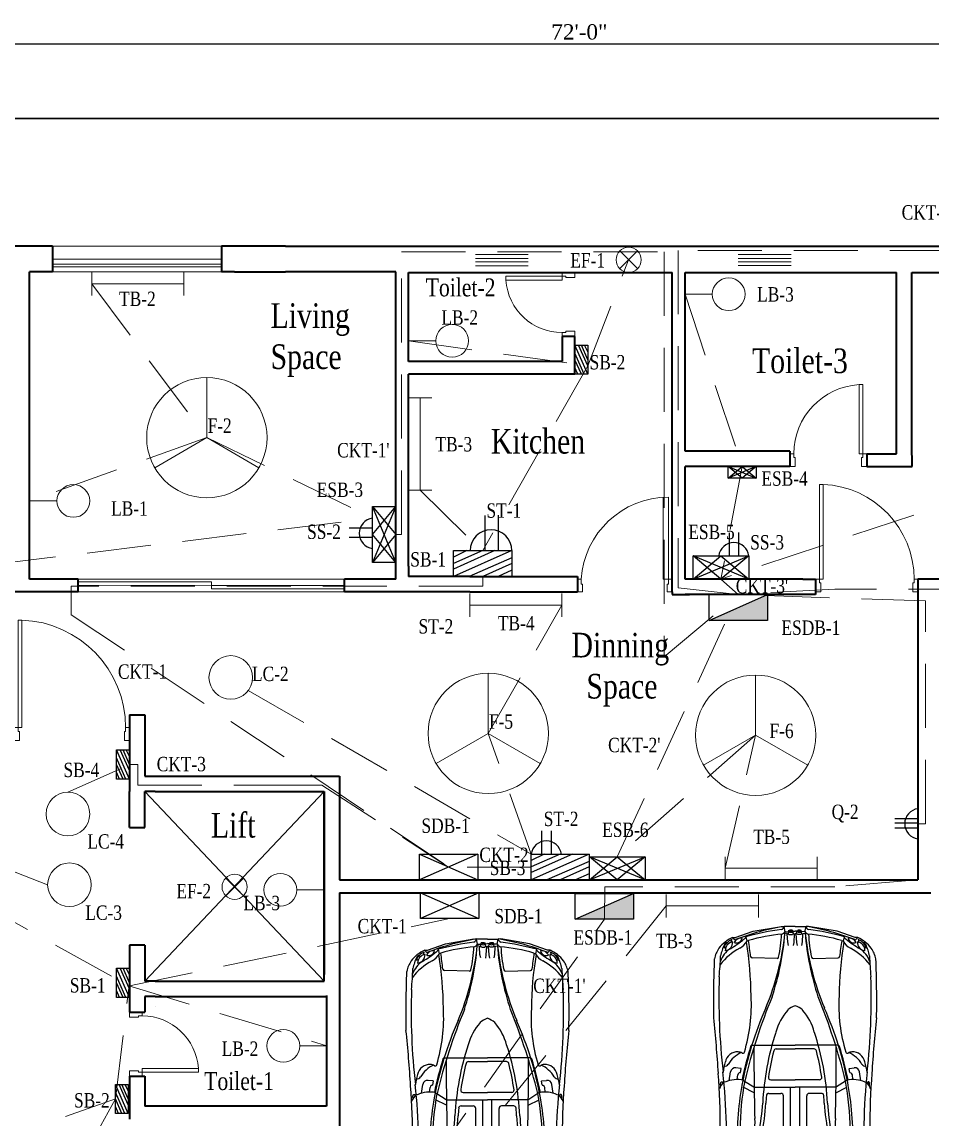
# Model space of a CAD drawing. Header units: inches. Extents: x -13742749 to 88736, y -40897 to 32194776.
# Drawn here: x 91.5 to 447, y -28278.1 to -27849.6 of the extents above; entities that cross this region are included whole.
import ezdxf

# ---------------------------------------------------------------- set-up
doc = ezdxf.new("R2010")
doc.units = ezdxf.units.IN
doc.header["$LTSCALE"] = 10
doc.header["$MEASUREMENT"] = 0
doc.linetypes.add('ACAD_ISO04W100', pattern=[30, 24, -3, 0, -3])
doc.linetypes.add('HIDDEN', pattern=[0.375, 0.25, -0.125])
doc.layers.get('0').update_dxf_attribs({"color": 123})
for name, color, linetype, lineweight in [('Column', 7, 'Continuous', 35), ('Conduit (Mine)', 230, 'HIDDEN', 13), ('Conduit Generator (mine)', 134, 'HIDDEN', 13), ('DIM', 4, 'Continuous', 0), ('DOOR', 41, 'Continuous', 9), ('Fan (mine)', 210, 'Continuous', 13), ('Light (mine)', 80, 'Continuous', 13), ('Text_My', 7, 'Continuous', 13), ('Text_SUBD', 7, 'Continuous', 13), ('VOID', 8, 'Continuous', 9), ('Wall', 7, 'Continuous', 35), ('WIN', 4, 'Continuous', 13), ('WIN-1', 8, 'Continuous', 13), ('WIN1', 8, 'Continuous', 9)]:
    doc.layers.add(name, color=color, linetype=linetype, lineweight=lineweight)
for name, color, linetype in [('line grapich', 10, 'Continuous'), ('Switchboard & Socket (Mine)', 4, 'Continuous'), ('Switchboard and Socket (mine)', 41, 'Continuous')]:
    doc.layers.add(name, color=color, linetype=linetype)
doc.layers.add('Site', color=7, linetype='ACAD_ISO04W100', lineweight=30, true_color=0x004961)
doc.layers.get('0').off()
doc.styles.get("Standard").update_dxf_attribs({"font": 'times.ttf', "width": 0.8})
doc.styles.add('STYLE3', font='times.ttf')
doc.dimstyles.new('1_8', dxfattribs={"dimtxt": 6, "dimasz": 4, "dimexe": 0.18, "dimexo": 0.0625, "dimgap": 0.125, "dimtad": 0, "dimdec": 4, "dimrnd": 0.125, "dimzin": 3, "dimdsep": 46, "dimlunit": 4, "dimtxsty": 'STYLE3', "dimblk": 'D', "dimcen": 4, "dimse1": 1, "dimse2": 1, "dimclrt": 7, "dimadec": 0, "dimazin": 0, "dimtfac": 1, "dimtdec": 4, "dimtix": 1, "dimtmove": 0, "dimatfit": 3, "dimldrblk": 'OPEN90', "dimfxl": 1, "dimtvp": 0.75, "dimtolj": 1, "dimtzin": 0, "dimarcsym": 0})

# ---------------------------------------------------------------- blocks, each defined once
blk = doc.blocks.new('D')
at = {"layer": 'DIM'}
for q in [(0, 1.125), (-1.125, 0), (1.125, 0), (0, -1.125)]:
    blk.add_line((0, 0), q, dxfattribs=at)
at = {"layer": 'DIM', "color": 6, "const_width": 0.375}
blk.add_lwpolyline([(-0.1875, 0, 1), (0.1875, 0, 1)], format="xyb", close=True, dxfattribs=at)
blk = doc.blocks.new('*D276')
at = {"layer": 'DIM', "color": 0, "linetype": 'ByBlock', "lineweight": -2}
blk.add_line((-118.79, -27858.1), (737.21, -27858.1), dxfattribs=at)
at = {"layer": 'DIM', "color": 0, "linetype": 'ByBlock', "lineweight": -2, "xscale": 4, "yscale": 4, "zscale": 4, "rotation": 180}
blk.add_blockref('D', (-122.79, -27858.1), dxfattribs=at)
at = {"layer": 'DIM', "color": 0, "linetype": 'ByBlock', "lineweight": -2, "xscale": 4, "yscale": 4, "zscale": 4}
blk.add_blockref('D', (741.21, -27858.1), dxfattribs=at)
at = {"layer": 'DIM', "color": 7, "linetype": 'ByBlock', "insert": (309.21, -27853.5), "char_height": 6, "attachment_point": 5, "style": 'STYLE3'}
blk.add_mtext('\\A1;72\'-0"', dxfattribs=at)
blk = doc.blocks.new('_Open90')
at = {"layer": 'DIM', "color": 0, "lineweight": -2}
for p, q in [((0, 0), (-1, 0)), ((-0.5, 0.5), (0, 0)), ((0, 0), (-0.5, -0.5))]:
    blk.add_line(p, q, dxfattribs=at)
blk = doc.blocks.new('D-30')
for points in [[(5, 30), (0, 30), (0, 28), (3.5, 28), (3.5, 28.5), (5, 28.5)], [(5, 0), (0, 0), (0, 2), (3.5, 2), (3.5, 1.5), (5, 1.5)], [(31.97, 1.5), (31.97, 3), (5, 3), (5, 1.5)]]:
    blk.add_lwpolyline(points, close=True)
blk.add_arc((4.99, 1.48), 27.02, 3.2261, 89.9826)
blk = doc.blocks.new('D-40')
for points in [[(-5, 0), (0, 0), (0, -2), (-3.5, -2), (-3.5, -1.5), (-5, -1.5)], [(-41.97, -1.5), (-41.97, -3), (-5, -3), (-5, -1.5)], [(-5, -40), (0, -40), (0, -38), (-3.5, -38), (-3.5, -38.5), (-5, -38.5)]]:
    blk.add_lwpolyline(points, close=True)
blk.add_arc((-5, -1.5), 37, 182.3234, 270)
blk = doc.blocks.new('D-S')
at = {"layer": 'DOOR', "linetype": 'Continuous'}
for p, q in [((1.5, 5), (1.5, 37)), ((3.5, 36.93), (3.5, 5)), ((3.5, 5), (1.5, 5))]:
    blk.add_line(p, q, dxfattribs=at)
at = {"layer": 'DOOR'}
for points in [[(2, 3), (2, 0), (0, 0), (0, 5), (1.5, 5), (1.5, 3)], [(35, 3), (35, 0), (37, 0), (37, 5), (35.5, 5), (35.5, 3)]]:
    blk.add_lwpolyline(points, close=True, dxfattribs=at)
blk.add_arc((1.46, 2.89), 34.11, 3.5436, 89.9278, dxfattribs=at)
blk = doc.blocks.new('D-25')
for points in [[(5, 25), (0, 25), (0, 23), (3.5, 23), (3.5, 23.5), (5, 23.5)], [(5, 0), (0, 0), (0, 2), (3.5, 2), (3.5, 1.5), (5, 1.5)], [(26.95, 1.5), (26.95, 3), (5, 3), (5, 1.5)]]:
    blk.add_lwpolyline(points, close=True)
blk.add_arc((5, 1.5), 22, 3.9096, 90)
blk = doc.blocks.new('D-45')
for points in [[(-1.5, 46.97), (-3, 46.97), (-3, 5), (-1.5, 5)], [(-45, 5), (-45, 0), (-43, 0), (-43, 3.5), (-43.5, 3.5), (-43.5, 5)], [(0, 5), (0, 0), (-2, 0), (-2, 3.5), (-1.5, 3.5), (-1.5, 5)]]:
    blk.add_lwpolyline(points, close=True)
blk.add_arc((-1.5, 5), 42, 92.0467, 180)
blk = doc.blocks.new('Bulb')
at = {"layer": 'Light (mine)', "linetype": 'Continuous'}
blk.add_line((-9.96, -5.31), (-20.64, -5.31), dxfattribs=at)
blk.add_circle((-3.57, -5.31), 6.4, dxfattribs=at)
blk = doc.blocks.new('Tube Light')
at = {"layer": 'Light (mine)', "linetype": 'Continuous'}
for p, q in [((-36, 4.54), (-36, -4.54)), ((0, 4.54), (0, -4.54)), ((0, 0), (-36, 0))]:
    blk.add_line(p, q, dxfattribs=at)
blk = doc.blocks.new('Ceiling light')
at = {"layer": 'Light (mine)', "linetype": 'ByBlock'}
blk.add_circle((0, 8.53), 8.53, dxfattribs=at)
blk = doc.blocks.new('Ceiling Fan Small')
at = {"layer": 'Fan (mine)', "linetype": 'ByBlock', "ltscale": 10}
for p in [(7040.4, -35394.14), (7020.04, -35429.39), (7060.75, -35429.39)]:
    blk.add_line(p, (7040.4, -35417.64), dxfattribs=at)
blk.add_circle((7040.4, -35417.64), 23.5, dxfattribs=at)
blk.add_circle((7040.4, -35417.64), 23.5, dxfattribs=at)
blk.add_circle((7040.4, -35417.64), 23.5, dxfattribs=at)
blk = doc.blocks.new('Exhaust_Fan_new')
at = {"layer": 'Fan (mine)', "linetype": 'ByBlock', "ltscale": 10}
for p, q in [((-3.46, 3.46), (3.46, -3.46)), ((3.46, 3.46), (-3.46, -3.46))]:
    blk.add_line(p, q, dxfattribs=at)
blk.add_circle((0, 0), 4.9, dxfattribs=at)
blk = doc.blocks.new('2 Pin')
at = {"layer": 'Switchboard and Socket (mine)', "linetype": 'Continuous', "ltscale": 10}
for p, q in [((-7.33, 0), (-7.33, 18.1)), ((0, 0), (0, 18.2)), ((-15.79, 0), (7.81, 0))]:
    blk.add_line(p, q, dxfattribs=at)
blk.add_arc((-3.99, -1.56), 11.9, 7.53177, 172.46823, dxfattribs=at)
blk = doc.blocks.new('switch board')
at = {"layer": 'Switchboard and Socket (mine)', "linetype": 'Continuous'}
for p, q in [((-16.63, -10.09), (6.09, 0)), ((-16.63, -5.05), (-5.27, 0)), ((-16.63, -7.26), (0, 0)), ((-16.63, -2.38), (-11.29, 0)), ((-10.02, -10.09), (6.09, -2.84)), ((-5.27, -10.09), (6.09, -5.05)), ((0.97, -10.09), (6.09, -7.56))]:
    blk.add_line(p, q, dxfattribs=at)
blk.add_lwpolyline([(-16.63, 0), (6.09, 0), (6.09, -10.09), (-16.63, -10.09)], close=True, dxfattribs=at)
blk = doc.blocks.new('Emergency')
at = {"layer": 'Switchboard and Socket (mine)', "linetype": 'Continuous', "ltscale": 10}
for p, q in [((-10.9, 0), (0, 9.07)), ((0, 0), (-10.9, 9.07)), ((-10.9, 0), (10.9, 9.07)), ((10.9, 0), (-10.9, 9.07)), ((0, 9.07), (10.9, 0)), ((10.9, 9.07), (0, 0))]:
    blk.add_line(p, q, dxfattribs=at)
blk.add_lwpolyline([(-10.9, 9.07), (10.9, 9.07), (10.9, 0), (-10.9, 0)], close=True, dxfattribs=at)
blk = doc.blocks.new('Car BT')
at = {"layer": 'line grapich'}
h = blk.add_hatch(color=256, dxfattribs=at)
h.paths.add_polyline_path([(-156.3, 91.8, 0.56433), (-156, 90.1, 0.262145), (-126.2, 93.9, 0.56433), (-126.3, 95.6, 0.295)])
h.paths.add_polyline_path([(-146.6, 96.1, 0.068588), (-148.8, 95.5, -0.2261), (-148.8, 90.1, -0.704878), (-148.7, 95.3, 0.010276), (-148.8, 95.5, -0.080407), (-146.2, 96.1, 0.002026)], flags=16)
h.paths.add_polyline_path([(-161.3, 80, 0.617464), (-161.1, 78.2, 0.229508), (-130.5, 80.6, 0.617464), (-130.6, 82.3, 0.243521)])
h.paths.add_polyline_path([(-152.4, 83.4, 0.068588), (-154.6, 82.9, -0.2261), (-154.5, 77.4, -0.704878), (-154.4, 82.7, 0.010276), (-154.6, 82.9, -0.080407), (-152, 83.5, 0.002026)], flags=16)
h = blk.add_hatch(color=256, dxfattribs=at)
h.paths.add_polyline_path([(-126.3, -64.7, 0.56433), (-126.2, -63, 0.262145), (-156, -59.2, 0.56433), (-156.3, -60.9, 0.294999)])
h.paths.add_polyline_path([(-146.2, -65.2, -0.080407), (-148.8, -64.6, 0.010276), (-148.7, -64.3, -0.704878), (-148.8, -59.1, -0.2261), (-148.8, -64.6, 0.068588), (-146.6, -65.1, 0.002026)], flags=16)
h.paths.add_polyline_path([(-130.6, -51.4, 0.617463), (-130.5, -49.6, 0.229508), (-161.1, -47.3, 0.617464), (-161.3, -49.1, 0.243521)])
h.paths.add_polyline_path([(-152, -52.5, -0.080407), (-154.6, -52, 0.010276), (-154.4, -51.7, -0.704878), (-154.5, -46.5, -0.2261), (-154.6, -52, 0.068588), (-152.4, -52.5, 0.002026)], flags=16)
for p, q in [((-68.4, 112.2), (-59.3, 105.4)), ((-51.2, 107.6), (-53.1, 111.9)), ((-137.9, 91.1), (-137.8, 96.1)), ((68, 102.9), (68.4, 104.3)), ((69.8, 97.8), (80.9, 96.1)), ((-143.6, 78.5), (-143.5, 83.5)), ((71.3, 87.7), (77, 87.1)), ((80, 84), (79.5, 85.2)), ((80.2, 83.8), (84.8, 83)), ((85.2, 83.2), (85.9, 89.5)), ((114.1, 69.2), (114.1, 15.5)), ((222.6, 38), (223.2, 69.2)), ((249.8, 77.1), (244.3, 75.6)), ((245.1, 73.7), (244.3, 75.6)), ((-147.8, 57.1), (-142.2, 57)), ((-142.9, 65.9), (-139.2, 63.3)), ((-137.7, 65.4), (-133.4, 68.5)), ((-149.2, 54.5), (-144.3, 53.2)), ((-0.9, 54.4), (-0.9, 33.1)), ((54, 48.4), (54, 33.1)), ((70.9, 45.8), (70.9, 15.5)), ((2.1, 30.1), (51, 30.1)), ((109.5, 39.2), (109.5, 15.5)), ((256.1, 27.8), (262.6, 29.2)), ((256.1, 27.8), (256.4, 23.1)), ((262.6, 15.5), (262.6, 29.2)), ((-110.1, 19.3), (-107.2, 21.2)), ((-97.1, 15.5), (-97.6, 17.1)), ((-97.1, 15.5), (-97.6, 13.9)), ((-17.8, 21.2), (61.6, 21.2)), ((70.9, -14.9), (70.9, 15.5)), ((109.5, -8.3), (109.5, 15.5)), ((114.1, -38.2), (114.1, 15.5)), ((253.4, 17.4), (253.5, 15.5)), ((253.4, 13.5), (253.5, 15.5)), ((256.1, 23.2), (257.8, 23.1)), ((256.1, 18.1), (257.7, 18.3)), ((256.7, 18.2), (256.9, 15.5)), ((256.7, 12.7), (256.9, 15.5)), ((262.6, 15.5), (262.6, 1.8)), ((-110.1, 11.6), (-107.2, 9.7)), ((-17.8, 9.7), (61.6, 9.7)), ((2.1, 0.9), (51, 0.9)), ((256.1, 12.8), (257.7, 12.6)), ((256.1, 7.8), (257.8, 7.9)), ((256.1, 3.1), (256.4, 7.8)), ((256.1, 3.1), (262.6, 1.8)), ((-0.9, -23.4), (-0.9, -2.1)), ((54, -17.4), (54, -2.1)), ((222.6, -7.1), (223.2, -38.2)), ((-149.2, -23.6), (-144.3, -22.2)), ((-147.8, -26.2), (-142.2, -26.1)), ((-142.9, -34.9), (-139.2, -32.3)), ((-137.7, -34.4), (-133.4, -37.6)), ((-143.6, -47.6), (-143.5, -52.5)), ((80, -53.1), (79.5, -54.2)), ((80.2, -52.9), (84.8, -52)), ((85.2, -52.3), (85.9, -58.5)), ((245.1, -42.8), (244.3, -44.7)), ((249.8, -46.1), (244.3, -44.7)), ((-137.9, -60.2), (-137.8, -65.2)), ((69.8, -66.9), (80.9, -65.2)), ((71.3, -56.7), (77, -56.2)), ((-68.4, -81.3), (-59.3, -74.5)), ((-51.2, -76.7), (-53.1, -80.9)), ((68, -72), (68.4, -73.4))]:
    blk.add_line(p, q, dxfattribs=at)
for points in [[(63, 108.4), (65.4, 108.6), (66.5, 108.5), (67.1, 108.4), (67.7, 108.2), (68, 108), (68.2, 107.6), (68.3, 107.3), (68.3, 107), (68.3, 106.7), (68.2, 106.4), (68, 106.3), (67.7, 106.2), (66.3, 106.2)], [(248.9, 93.8), (248.9, 90.5), (256.6, 67.9), (262.7, 32.3), (262.6, 29.2)], [(54.8, 66.5), (61.7, 80.2)], [(253.1, 25.2), (253.9, 25.9), (254.1, 28), (254.9, 28.8)], [(-119.7, 15.5), (-119.7, 20.1), (-115.2, 20.1), (-115.2, 15.5)], [(-119.7, 15.5), (-119.7, 10.9), (-115.2, 10.9), (-115.2, 15.5)], [(253.3, 24.1), (256.2, 23.4)], [(253.4, 17.4), (256.3, 17.9)], [(248.9, -62.8), (248.9, -59.6), (256.6, -37), (262.7, -1.4), (262.6, 1.8)], [(253.1, 5.7), (253.9, 5), (254.1, 2.9), (254.9, 2.1)], [(253.3, 6.9), (256.2, 7.5)], [(253.4, 13.5), (256.3, 13.1)], [(54.8, -35.6), (61.7, -49.2)], [(63, -77.5), (65.4, -77.6), (66.5, -77.6), (67.1, -77.5), (67.7, -77.3), (68, -77), (68.2, -76.7), (68.3, -76.4), (68.3, -76), (68.3, -75.8), (68.2, -75.5), (68, -75.4), (67.7, -75.3), (66.3, -75.3)]]:
    blk.add_lwpolyline(points, dxfattribs=at)
for points in [[(-54.1, 80.8), (-51.4, 79.3, -0.27334), (-49.8, 76.7), (-49.8, 75.8)], [(70.7, 80.7), (69.4, 78.5), (62.1, 67.1, 0.141454), (61.8, 66.1), (61.7, 52.7), (61.6, 15.5)], [(70.7, -49.8), (69.4, -47.5), (62.1, -36.2, -0.141454), (61.8, -35.1), (61.7, -21.8), (61.6, 15.5)], [(239, 23.8), (243.2, 24.7), (253.1, 25.2), (253.3, 24.1), (252.7, 22.7, 0.053181), (252.6, 22.3), (252.4, 21.1, 0.093478), (252.4, 20.3), (252.6, 19.1, 0.080567), (252.8, 18.5), (253.4, 17.4), (253.2, 16.4), (242.7, 17.2), (238.8, 18)], [(239, 7.1), (243.2, 6.2), (253.1, 5.7), (253.3, 6.9), (252.7, 8.2, -0.053181), (252.6, 8.6), (252.4, 9.9, -0.093478), (252.4, 10.6), (252.6, 11.8, -0.080567), (252.8, 12.4), (253.4, 13.5), (253.2, 14.5), (242.7, 13.7), (238.8, 12.9)], [(-54.1, -49.9), (-51.4, -48.4, 0.27334), (-49.8, -45.8), (-49.8, -44.9)]]:
    blk.add_lwpolyline(points, format="xyb", dxfattribs=at)
for centre, radius, start, end in [((-76.2, 123), 10.3, 136.9423, 245.374), ((-74.7, 121.2), 12.6, 80.3014, 135.6546), ((-114.9, 139), 42.7, 323.75, 352.861), ((-121, 64.2), 48.6, 91.1941, 172.2679), ((-89.4, 668.7), 556.8, 266.6371, 270.2662), ((-132.8, 120), 46.7, 333.8872, 0.5684), ((-132.3, 114.8), 50.3, 340.9076, 359.7813), ((-89.4, 668.7), 556.8, 270.7543, 272.9449), ((15.6, 916.2), 807.3, 264.5728, 274.5046), ((-38.9, 177.3), 70.7, 252.3368, 270.5309), ((-25.2, 165.7), 59, 246.7635, 264.2678), ((49.5, 84.9), 27.1, 45.7251, 68.4384), ((-12.8, 1626.1), 1517.5, 273.4675, 276.0993), ((172, -692.4), 803.1, 88.0204, 96.5155), ((148.6, 115.3), 2, 91.058, 96.0993), ((171.1, -1103.7), 1221.2, 87.6019, 91.058), ((244.5, 588.6), 480.4, 264.6455, 267.77), ((212.9, 76.4), 41, 56.7774, 76.904), ((205.9, 73.5), 47.5, 25.2489, 51.6396), ((-122.4, 36.9), 71.7, 113.1465, 129.616), ((-79.6, 15.1), 115.9, 135.1917, 135.2871), ((-105, -47.1), 154.7, 86.4969, 111.5613), ((-138.4, 70.5), 27.8, 64.2845, 130.0286), ((-145.7, 87.8), 8.3, 87.4766, 111.9785), ((-151.2, 93.1), 5.48, 317.6824, 33.1047), ((-142.3, 48.1), 48.1, 79.2595, 95.1691), ((-118.4, -369), 476.9, 86.3439, 87.2604), ((-86.9, 104), 6.05, 229.1295, 290.8377), ((-118.4, -369), 476.9, 81.6618, 85.7057), ((-61.1, 103), 3, 29.429, 53.0308), ((-82.1, 91.2), 27.1, 344.6427, 29.429), ((-0.1, 850.9), 749.7, 266.2412, 276.1948), ((33.5, 87.4), 37.8, 348.7806, 24.1381), ((71.9, 35.9), 70.1, 72.2662, 83.4059), ((80, 90.2), 6, 353.0351, 81.3257), ((95.2, 104.6), 7.51, 183.6769, 228.9351), ((73.3, 68.9), 34.5, 23.6442, 60.5762), ((90.3, 87.3), 15.6, 357.4438, 79.0845), ((168.6, 48.8), 75.9, 28.1891, 52.6376), ((208.5, 79.2), 31.5, 33.6404, 70.3036), ((213.5, 48.3), 61.5, 64.4803, 78.4628), ((242.8, 103.9), 10.5, 186.7829, 272.9491), ((232.8, 92.1), 10.6, 7.1966, 92.5355), ((360.2, 169.7), 145.2, 210.2145, 218.4961), ((249.5, 107.8), 13.9, 194.8014, 205.9762), ((231.3, 89.2), 15.8, 18.9333, 72.4174), ((238.1, 100.1), 4.19, 7.492, 62.3581), ((29.5, -26.5), 230.7, 149.2713, 169.5075), ((-166.2, 89.8), 3, 129.616, 149.2713), ((-143.7, 51.6), 33.4, 66.9551, 121.7003), ((-155.7, 91.1), 1, 130.0286, 247.778), ((-153.5, 80), 2.77, 109.3274, 250.044), ((-144.4, 118.6), 30.7, 247.778, 306.5351), ((-151.5, 75.2), 8.3, 87.4766, 111.9785), ((-160.2, 80.1), 6.34, 333.067, 26.3439), ((-157, 80.4), 5.48, 317.6824, 33.1047), ((-148, 35.5), 48.1, 79.2595, 95.1691), ((-147.8, 92.7), 2.77, 109.3274, 250.044), ((-154.5, 92.7), 6.34, 333.067, 26.3439), ((-143.3, 107.7), 18.8, 252.7169, 272.7823), ((-110, -50.5), 144.4, 99.2828, 104.5607), ((-139.2, 81.8), 1, 32.5, 79.2595), ((-140.5, 81), 2.55, 334.9739, 32.5), ((-133.5, 94.4), 1, 32.5, 79.2595), ((-133.4, 92.9), 1, 279.2828, 334.9739), ((-134.8, 93.6), 2.55, 334.9739, 32.5), ((-131, 81.4), 1, 300.1797, 66.9551), ((-126.8, 94.7), 1, 306.5351, 64.2845), ((-8.7, -208.4), 296.1, 91.8701, 105.1336), ((-59.7, 79.8), 5.77, 9.8118, 48.7716), ((2.7, -286.3), 370.8, 79.6371, 98.4525), ((-1260.2, -3011.3), 3326.6, 67.9903, 68.4301), ((-4.8, -320.6), 408.5, 80.3059, 91.9122), ((76.7, 84.1), 3, 21.0389, 84.2284), ((80.3, 84.1), 0.3, 201.0389, 259.3906), ((84.9, 83.3), 0.3, 259.3906, 353.0351), ((92.4, 88), 13.5, 331.9144, 353.9506), ((254.5, 94.3), 21.4, 207.0079, 241.4645), ((249.1, 88.7), 7.11, 154.814, 259.848), ((249.5, 107.8), 13.9, 240.878, 256.5493), ((238.1, 83), 9.87, 352.4443, 62.2177), ((250.9, 89.3), 4.87, 114.1818, 172.0085), ((-35.9, -19.3), 302.5, 9.2136, 21.1771), ((-32.1, -2.9), 155.6, 151.7525, 173.2136), ((-146.1, 300.3), 230.7, 264.2462, 285.0812), ((-160.7, 79.2), 1, 121.7003, 248.4757), ((-148.2, 111), 35.2, 248.4757, 300.1797), ((340.3, -206.1), 554.5, 150.1832, 154.6415), ((-149, 95.1), 18.8, 252.7169, 272.7823), ((-115.7, -63.2), 144.4, 99.2828, 104.5607), ((-139.1, 80.3), 1, 279.2828, 334.9739), ((-129.9, 63.7), 6, 93.23, 126.5033), ((-148, 298.9), 229.9, 274.4461, 285.6375), ((-39.8, 7.6), 73.9, 99.3405, 168.7139), ((-32.4, 17.4), 63.1, 114.5192, 181.7929), ((-45, 35.8), 38.1, 100.7774, 148.8457), ((-49.1, 28.8), 47, 66.1813, 101.622), ((-54.4, 20.7), 52.6, 64.4064, 87.5792), ((52.7, 276.6), 220.9, 247.9789, 267.1712), ((16.5, 130.5), 65, 242.529, 275.4231), ((-15.4, -345.3), 434.6, 66.0892, 79.4694), ((-95, -605.2), 703.1, 67.4464, 76.4782), ((-15.4, -345.3), 435.6, 72.8953, 78.5767), ((106.1, 80.7), 2, 151.9144, 252.7608), ((163.3, 264.9), 194.8, 252.7608, 273.6466), ((112.1, 69.2), 2, 0, 72.8953), ((173.8, 486.5), 416, 270.2558, 279.5943), ((225.2, 69.1), 2, 95.9565, 179.0531), ((182.8, 475), 406.1, 275.9565, 278.8242), ((11.6, 7.5), 242.7, 5.7149, 15.8453), ((251, 82.2), 5.27, 212.6108, 256.3255), ((-69.9, -10.2), 331.4, 7.3561, 15.2589), ((-237, 106.5), 106.9, 315.3608, 336.4415), ((-135.3, 62.2), 4, 126.5033, 156.4415), ((-17.6, 14.1), 72.9, 145.3745, 178.9006), ((52.7, 276.6), 224.9, 247.9789, 253.192), ((85, 15.2), 107.7, 154.6551, 179.8479), ((70.7, 21), 88.5, 151.025, 183.5587), ((2.1, 54.4), 3, 77.1904, 180), ((52.7, 276.6), 224.9, 257.1904, 267.1712), ((102, -2902.6), 2969.5, 89.8138, 91.5325), ((26.3, -273.8), 330.1, 71.6478, 87.3233), ((-267.8, 421.3), 404.3, 281.7998, 290.375), ((26.3, -273.8), 326.1, 85.6202, 87.3233), ((51, 48.4), 3, 0, 85.6202), ((73.9, 45.8), 3, 81.5395, 180), ((26.3, -273.8), 326.1, 75.6329, 81.5395), ((106.5, 39.2), 3, 0, 75.6329), ((288.4, 355.1), 328.8, 247.1574, 264.0153), ((283.3, 375.3), 348.5, 251.8312, 265.1926), ((2.1, 33.1), 3, 180, 270), ((51, 33.1), 3, 270, 0), ((113.5, -25.4), 67, 48.2145, 75.5066), ((224.6, 38), 2, 179.0531, 257.2624), ((258, 185.7), 153.4, 257.2624, 268.1378), ((260, 33.7), 7.05, 191.2487, 237.2167), ((263.3, 34), 4.85, 200.4402, 261.9436), ((29.5, 57.5), 230.7, 190.4925, 210.7287), ((-32.1, 33.9), 155.6, 186.7864, 208.2475), ((-130.8, 15.5), 2, 122.509, 237.491), ((-114.8, -9.6), 31.7, 76.0402, 122.509), ((-114.8, 40.5), 31.7, 237.491, 283.9598), ((-106.8, 15.7), 4.94, 131.807, 182.3465), ((-106.8, 15.3), 4.94, 177.6535, 228.193), ((-110.1, 15.5), 1.02, 141.4113, 218.5887), ((-133.4, 53.1), 43.3, 301.3486, 311.2234), ((-133.4, -22.1), 43.3, 48.7766, 58.6514), ((-114.8, -9.6), 31.7, 57.1596, 71.6703), ((-114.8, 40.5), 31.7, 288.3297, 302.8404), ((-32.4, 13.5), 63.1, 178.2071, 245.4808), ((-17.6, 16.9), 72.9, 181.0994, 214.6255), ((85, 15.8), 107.7, 180.1521, 205.3449), ((70.7, 10), 88.5, 176.4413, 208.975), ((139.3, 7.4), 25.6, 18.3977, 42.3356), ((139.3, 23.5), 25.6, 317.6644, 341.6023), ((261.6, 20.6), 6.1, 152.7816, 207.2184), ((263.3, 20.5), 6.1, 155.5418, 201.5865), ((248.6, 20.9), 9.41, 343.882, 13.2463), ((-267.8, -390.4), 404.3, 69.625, 78.2002), ((-39.8, 23.4), 73.9, 191.2861, 260.6595), ((2.1, -2.1), 3, 90, 180), ((51, -2.1), 3, 0, 90), ((113.5, 56.3), 67, 284.4934, 311.7855), ((288.4, -324.2), 328.8, 95.9847, 112.8426), ((283.3, -344.3), 348.5, 94.8074, 108.1688), ((-35.9, 50.2), 302.5, 338.8229, 350.7864), ((260, -2.8), 7.05, 122.7833, 168.7513), ((261.6, 10.3), 6.1, 152.7816, 207.2184), ((263.3, 10.4), 6.1, 158.4135, 204.4582), ((248.6, 10), 9.41, 346.7537, 16.118), ((263.3, -3), 4.85, 98.0564, 159.5598), ((-237, -75.6), 106.9, 23.5585, 44.6392), ((340.3, 237), 554.5, 205.3585, 209.8168), ((26.3, 304.7), 330.1, 272.6767, 288.3522), ((-95, 636.1), 703.1, 283.5218, 292.5536), ((26.3, 304.7), 326.1, 278.4605, 284.3671), ((106.5, -8.3), 3, 284.3671, 0), ((224.6, -7.1), 2, 102.7376, 180.9469), ((258, -154.8), 153.4, 91.8622, 102.7376), ((11.6, 23.5), 242.7, 344.1547, 354.2851), ((-69.9, 41.1), 331.4, 344.7411, 352.6439), ((-45, -4.9), 38.1, 211.1543, 259.2226), ((52.7, -245.7), 220.9, 92.8288, 112.0211), ((2.1, -23.4), 3, 180, 282.8096), ((52.7, -245.7), 224.9, 92.8288, 102.8096), ((26.3, 304.7), 326.1, 272.6767, 274.3798), ((51, -17.4), 3, 274.3798, 0), ((-15.4, 376.2), 434.6, 280.5306, 293.9108), ((73.9, -14.9), 3, 180, 278.4605), ((-146.1, -269.3), 230.7, 74.9188, 95.7538), ((-121, -33.3), 48.6, 187.7321, 268.8059), ((-135.3, -31.2), 4, 203.5585, 233.4967), ((-129.9, -32.8), 6, 233.4967, 266.77), ((-148, -268), 229.9, 74.3625, 85.5539), ((-49.1, 2.1), 47, 258.378, 293.8187), ((-54.4, 10.2), 52.6, 272.4208, 295.5936), ((52.7, -245.7), 224.9, 106.808, 112.0211), ((16.5, -99.6), 65, 84.5769, 117.471), ((102, 2933.5), 2969.5, 268.4675, 270.1862), ((-15.4, 376.2), 435.6, 281.4233, 287.1047), ((163.3, -234), 194.8, 86.3534, 107.2392), ((112.1, -38.2), 2, 287.1047, 0), ((173.8, -455.6), 416, 80.4057, 89.7442), ((225.2, -38.2), 2, 180.9469, 264.0435), ((182.8, -444.1), 406.1, 81.1758, 84.0435), ((-160.7, -48.2), 1, 111.5243, 238.2997), ((-143.7, -20.6), 33.4, 238.2997, 293.0449), ((-148.2, -80.1), 35.2, 59.8203, 111.5243), ((-153.5, -49.1), 2.77, 109.956, 250.6726), ((-149, -64.2), 18.8, 87.2177, 107.2831), ((-160.2, -49.1), 6.34, 333.6561, 26.933), ((-151.5, -44.3), 8.3, 248.0215, 272.5234), ((-157, -49.5), 5.48, 326.8953, 42.3176), ((-148, -4.6), 48.1, 264.8309, 280.7405), ((-115.7, 94.1), 144.4, 255.4393, 260.7172), ((-139.2, -50.9), 1, 280.7405, 327.5), ((-139.1, -49.4), 1, 25.0261, 80.7172), ((-140.5, -50), 2.55, 327.5, 25.0261), ((-131, -50.5), 1, 293.0449, 59.8203), ((-8.7, 239.3), 296.1, 254.8664, 268.1299), ((-82.1, -60.2), 27.1, 330.571, 15.3573), ((-59.7, -48.9), 5.77, 311.2284, 350.1882), ((2.7, 317.2), 370.8, 261.5475, 280.3629), ((-1260.2, 3042.2), 3326.6, 291.5699, 292.0097), ((-4.8, 351.6), 408.5, 268.0878, 279.6941), ((33.5, -56.5), 37.8, 335.8619, 11.2194), ((76.7, -53.2), 3, 275.7716, 338.9611), ((80.3, -53.2), 0.3, 100.6094, 158.9611), ((84.9, -52.3), 0.3, 6.9649, 100.6094), ((73.3, -38), 34.5, 299.4238, 336.3558), ((106.1, -49.8), 2, 107.2392, 208.0856), ((92.4, -57.1), 13.5, 6.0494, 28.0856), ((168.6, -17.9), 75.9, 307.3624, 331.8109), ((360.2, -138.8), 145.2, 141.5039, 149.7855), ((254.5, -63.4), 21.4, 118.5355, 152.9921), ((249.1, -57.8), 7.11, 100.152, 205.186), ((238.1, -52.1), 9.87, 297.7823, 7.5557), ((251, -51.2), 5.27, 103.6745, 147.3892), ((-166.2, -58.9), 3, 210.7287, 230.384), ((-122.4, -5.9), 71.7, 230.384, 246.8535), ((-79.6, 15.9), 115.9, 224.7129, 224.8083), ((-105, 78), 154.7, 248.4387, 273.5031), ((-155.7, -60.1), 1, 112.222, 229.9714), ((-138.4, -39.6), 27.8, 229.9714, 295.7155), ((-144.4, -87.6), 30.7, 53.4649, 112.222), ((-147.8, -61.7), 2.77, 109.956, 250.6726), ((-143.3, -76.8), 18.8, 87.2177, 107.2831), ((-154.5, -61.8), 6.34, 333.6561, 26.933), ((-145.7, -56.9), 8.3, 248.0215, 272.5234), ((-151.2, -62.1), 5.48, 326.8953, 42.3176), ((-142.3, -17.2), 48.1, 264.8309, 280.7405), ((-110, 81.5), 144.4, 255.4393, 260.7172), ((-133.4, -62), 1, 25.0261, 80.7172), ((-133.5, -63.5), 1, 280.7405, 327.5), ((-134.8, -62.7), 2.55, 327.5, 25.0261), ((-126.8, -63.8), 1, 295.7155, 53.4649), ((-86.9, -73), 6.05, 69.1623, 130.8705), ((-132.8, -89), 46.7, 359.4316, 26.1128), ((-132.3, -83.8), 50.3, 0.2187, 19.0924), ((80, -59.2), 6, 278.6743, 6.9649), ((95.2, -73.7), 7.51, 131.0649, 176.3231), ((90.3, -56.4), 15.6, 280.9155, 2.5562), ((208.5, -48.2), 31.5, 289.6964, 326.3596), ((242.8, -72.9), 10.5, 87.0509, 173.2171), ((232.8, -61.1), 10.6, 267.4645, 352.8034), ((205.9, -42.6), 47.5, 308.3604, 334.7511), ((231.3, -58.3), 15.8, 287.5826, 341.0667), ((249.5, -76.9), 13.9, 103.4507, 119.122), ((250.9, -58.4), 4.87, 187.9915, 245.8182), ((-89.4, -637.7), 556.8, 89.7338, 93.3629), ((-118.4, 399.9), 476.9, 272.7396, 273.6561), ((-118.4, 399.9), 476.9, 274.2943, 278.3382), ((-89.4, -637.7), 556.8, 87.0551, 89.2457), ((15.6, -885.3), 807.3, 85.4954, 95.4272), ((-38.9, -146.3), 70.7, 89.4691, 107.6632), ((-61.1, -72.1), 3, 306.9692, 330.571), ((-0.1, -820), 749.7, 83.8052, 93.7588), ((-25.2, -134.8), 59, 95.7322, 113.2365), ((49.5, -54), 27.1, 291.5616, 314.2749), ((-12.8, -1595.2), 1517.5, 83.9007, 86.5325), ((71.9, -4.9), 70.1, 276.5941, 287.7338), ((172, 723.3), 803.1, 263.4845, 271.9796), ((244.5, -557.6), 480.4, 92.23, 95.3545), ((212.9, -45.5), 41, 283.096, 303.2226), ((213.5, -17.4), 61.5, 281.5372, 295.5197), ((249.5, -76.9), 13.9, 154.0238, 165.1986), ((238.1, -69.2), 4.19, 297.6419, 352.508), ((-76.2, -92.1), 10.3, 114.626, 223.0577), ((-114.9, -108), 42.7, 7.139, 36.25), ((148.6, -84.3), 2, 263.9007, 268.942), ((148.6, -84.3), 2, 263.9007, 268.942), ((171.1, 1134.6), 1221.2, 268.942, 272.3981), ((-74.7, -90.3), 12.6, 224.3454, 279.6986)]:
    blk.add_arc(centre, radius, start, end, dxfattribs=at)
blk = doc.blocks.new('Main Distribution Board')
at = {"layer": 'Switchboard and Socket (mine)', "linetype": 'ByBlock'}
for p, q in [((-11.36, 0), (11.36, -10.09)), ((11.36, 0), (-11.36, -10.09))]:
    blk.add_line(p, q, dxfattribs=at)
blk.add_lwpolyline([(-11.36, 0), (11.36, 0), (11.36, -10.09), (-11.36, -10.09)], close=True, dxfattribs=at)
blk = doc.blocks.new('Emergency Sub Distribution Board')
at = {"layer": 'Switchboard & Socket (Mine)', "ltscale": 10}
blk.add_hatch(color=256, dxfattribs=at).paths.add_polyline_path([(22.73, -10.09), (22.73, 0), (0, -10.09)])
blk.add_line((0, -10.09), (22.73, 0), dxfattribs=at)
at = {"layer": 'Switchboard & Socket (Mine)', "linetype": 'Continuous'}
blk.add_lwpolyline([(0, 0), (22.73, 0), (22.73, -10.09), (0, -10.09)], close=True, dxfattribs=at)
blk = doc.blocks.new('3- Pic')
at = {"layer": 'Switchboard and Socket (mine)', "linetype": 'ByBlock'}
blk.add_blockref('2 Pin', (7.33, 0), dxfattribs=at)
blk = doc.blocks.new('3- Pin')
at = {"layer": 'Switchboard and Socket (mine)', "linetype": 'Continuous', "ltscale": 10}
blk.add_line((-10.27, -3.47), (-10.27, 14.63), dxfattribs=at)
at = {"layer": 'Switchboard and Socket (mine)', "linetype": 'Continuous'}
blk.add_blockref('3- Pic', (-14.13, -3.47), dxfattribs=at)

msp = doc.modelspace()

# ---------------------------------------------------------------- linework, layer by layer
at = {"layer": 'Column', "linetype": 'ByBlock'}
for p, q in [((209.46801, -28224.22796), (209.46801, -28150.22796)), ((209.46801, -28150.22796), (209.46801, -28221.72796)), ((215.46801, -28150.22796), (215.46801, -28184.72796)), ((215.46801, -28189.72796), (215.46801, -28221.72796))]:
    msp.add_line(p, q, dxfattribs=at)
for points in [[(194.46801, -27937.21627), (174.46801, -27937.21627)], [(174.46801, -27947.21627), (194.46801, -27947.21627)]]:
    msp.add_lwpolyline(points, dxfattribs=at)
at = {"layer": 'Conduit (Mine)', "linetype": 'HIDDEN', "ltscale": 10}
for p, q in [((312.51387, -27983.90782), (328.45537, -27942.48699)), ((242.46773, -27974.14283), (312.51387, -27983.90782)), ((312.51387, -27983.90782), (271.44547, -28056.06552)), ((247.00973, -28032.44713), (270.92428, -28056.01289)), ((271.44547, -28066.15748), (271.44547, -28069.97216)), ((271.44547, -28069.97216), (110.74638, -28069.97216)), ((110.74638, -28069.97216), (110.74638, -28081.12203)), ((273.59798, -28127.51662), (302.3961, -28077.41469)), ((110.74638, -28081.12203), (258.14508, -28179.68203)), ((179.89514, -28110.73892), (290.36908, -28174.636)), ((290.36908, -28174.636), (273.59798, -28127.51662)), ((101.51093, -28186.62578), (-26.48603, -28137.22001)), ((-26.48603, -28137.22001), (132.86308, -28225.97349)), ((133.46801, -28139.62983), (136.76387, -28139.64472)), ((136.76387, -28139.64472), (136.76387, -28147.72715)), ((109.43076, -28150.4732), (130.2363, -28141.15329)), ((133.46801, -28142.9249), (133.46801, -28142.9249)), ((136.76387, -28147.72715), (198.98217, -28147.72715)), ((198.98217, -28147.72715), (208.60968, -28147.72647)), ((208.60968, -28147.72647), (258.14508, -28179.68203)), ((290.36908, -28179.68198), (258.14508, -28179.68203)), ((133.46801, -28226.15721), (258.50974, -28199.84263)), ((127.97967, -28270.2715), (133.46734, -28224.94178)), ((132.86308, -28225.97349), (210.46801, -28249.54165)), ((66.57643, -28381.84968), (127.97967, -28270.2715)), ((73.11062, -28289.64895), (127.97967, -28270.2715))]:
    msp.add_line(p, q, dxfattribs=at)
at = {"layer": 'Conduit Generator (mine)', "linetype": 'HIDDEN', "ltscale": 10}
for p, q in [((642.91797, -27938.78661), (347.74309, -27938.78661)), ((347.74309, -27938.78661), (347.74309, -28070.59081)), ((239.75005, -28049.79465), (239.75005, -27939.3847)), ((239.75005, -27939.3847), (342.30397, -27939.3847)), ((342.30397, -27939.3847), (342.30397, -28097.54074)), ((118.70957, -27951.89542), (163.68702, -28011.95575)), ((350.46831, -27955.95371), (372.76828, -28023.21627)), ((546.59708, -28006.83304), (364.52427, -28067.21626)), ((163.68702, -28011.95575), (94.46801, -28036.677)), ((163.68702, -28011.95575), (228.39409, -28043.42762)), ((372.76828, -28023.21627), (364.52462, -28067.2162)), ((42.50927, -28066.14708), (228.39409, -28043.42762)), ((237.46801, -28049.79465), (239.75005, -28049.79465)), ((364.52458, -28067.21638), (371.29723, -28073.21626)), ((408.98792, -28071.13691), (371.29723, -28073.21626)), ((537.75951, -28071.13691), (408.98792, -28071.13691)), ((323.99714, -28175.65403), (371.29723, -28073.21626)), ((342.30397, -28097.54074), (371.29723, -28073.28916)), ((444.40128, -28075.71165), (371.29723, -28073.28916)), ((444.40128, -28162.80109), (444.40128, -28075.71165)), ((378.04191, -28128.20765), (323.99714, -28175.65403)), ((366.15364, -28180.18645), (378.04191, -28128.20765)), ((662.39409, -28165.71274), (409.00718, -28187.3923)), ((441.46801, -28162.80109), (444.40128, -28162.80109)), ((319.10004, -28187.3923), (318.97446, -28200.07164)), ((409.00718, -28187.3923), (319.10004, -28187.3923)), ((343.16863, -28194.90158), (163.09867, -28418.16573)), ((163.09867, -28418.16573), (318.97446, -28200.07164))]:
    msp.add_line(p, q, dxfattribs=at)
at = {"layer": 'Conduit Generator (mine)', "linetype": 'ByBlock', "ltscale": 10}
msp.add_line((347.74309, -28070.59081), (371.29723, -28073.21626), dxfattribs=at)
at = {"layer": 'Site', "linetype": 'ByBlock', "ltscale": 3}
msp.add_line((741.21288, -27887.24411), (-122.78712, -27887.24115), dxfattribs=at)
at = {"layer": 'Switchboard and Socket (mine)', "linetype": 'ByBlock', "ltscale": 10}
for p, q in [((272.43892, -28056.06552), (272.43892, -28042.31052)), ((277.57683, -28056.06552), (277.57683, -28042.19818)), ((266.57809, -28056.06552), (282.80955, -28056.06552))]:
    msp.add_line(p, q, dxfattribs=at)
msp.add_arc((274.69382, -28056.06552), 8.11573, 0, 180, dxfattribs=at)
at = {"layer": 'VOID', "linetype": 'ByBlock', "ltscale": 10}
for p, q in [((139.46801, -28150.22796), (209.46801, -28224.22796)), ((139.46801, -28224.22796), (209.46801, -28150.23776))]:
    msp.add_line(p, q, dxfattribs=at)
at = {"layer": 'Wall', "linetype": 'ByBlock'}
for p, q in [((103.46801, -27937.21627), (65.46801, -27937.21627)), ((103.46801, -27937.21627), (103.46801, -27947.21627)), ((174.46801, -27937.21627), (169.46801, -27937.21627)), ((169.46801, -27937.21627), (169.46801, -27947.21627)), ((194.46801, -27937.21627), (225.46801, -27937.21682)), ((262.46801, -27937.21627), (262.46801, -27937.21627)), ((94.46801, -28067.21626), (94.46801, -27947.21627)), ((174.46801, -27947.21627), (169.46801, -27947.21627)), ((237.46801, -27947.21627), (194.46801, -27947.21627)), ((237.46801, -28067.21626), (237.46801, -27947.21627)), ((242.46801, -27982.21626), (242.46801, -27947.38717)), ((302.46801, -27982.21626), (242.46801, -27982.21626)), ((307.46801, -27987.21626), (242.46801, -27987.21626)), ((242.46801, -28062.21626), (242.46801, -27987.21626)), ((345.46801, -28072.21626), (345.46801, -28039.21626)), ((350.46801, -28067.21626), (350.46801, -28039.21626)), ((113.46801, -28072.21626), (113.46801, -28067.21626)), ((237.46801, -28067.21626), (217.46801, -28067.21626)), ((217.46801, -28072.21626), (217.46801, -28067.21626)), ((441.46801, -28067.21626), (441.46801, -28072.21626)), ((632.46801, -28067.21626), (441.46801, -28067.21626)), ((113.46801, -28072.21626), (88.46801, -28072.21626)), ((266.46801, -28072.21626), (217.46801, -28072.21626)), ((133.46801, -28120.22797), (133.46801, -28130.22797)), ((133.46801, -28120.22797), (139.46801, -28120.22797)), ((139.46801, -28120.22797), (139.46801, -28130.22797)), ((143.46801, -28144.22796), (189.46801, -28144.22796)), ((133.46801, -28164.22796), (133.46801, -28150.22796)), ((139.46801, -28164.22796), (139.46801, -28150.22796)), ((143.46801, -28150.22796), (189.46801, -28150.22796)), ((133.46801, -28164.22796), (139.46801, -28164.22796)), ((139.46801, -28210.22796), (133.46801, -28210.22796)), ((143.46801, -28224.22796), (189.46801, -28224.22796)), ((143.46801, -28230.22796), (189.46801, -28230.22796))]:
    msp.add_line(p, q, dxfattribs=at)
at = {"layer": 'Wall', "linetype": 'ByBlock', "ltscale": 10}
for p, q in [((225.46801, -27937.21682), (386.46801, -27937.21626)), ((386.46801, -27937.21626), (536.46801, -27937.21626)), ((103.46801, -27947.21627), (94.46801, -27947.21627)), ((242.46801, -27947.38717), (345.46801, -27947.38717)), ((345.46801, -28039.21626), (345.46801, -27947.38717)), ((350.46801, -27947.38717), (386.46801, -27947.38717)), ((350.46801, -28017.21627), (350.46801, -27947.38717)), ((386.46801, -27947.38717), (433.13278, -27947.38717)), ((433.13278, -28018.21627), (433.13278, -27947.38717)), ((439.13278, -27947.38717), (536.46801, -27947.38717)), ((439.13278, -28018.21627), (439.13278, -27947.38717)), ((302.46801, -27972.40591), (302.46801, -27982.21626)), ((307.46801, -27972.40591), (302.46801, -27972.40591)), ((307.46801, -27987.21626), (307.46801, -27972.40591)), ((439.17895, -28023.21627), (439.13278, -28014.46779)), ((391.46801, -28017.21627), (350.46801, -28017.21627)), ((391.46801, -28017.21627), (391.46801, -28023.21627)), ((421.46801, -28018.21627), (433.13278, -28018.21627)), ((421.46801, -28018.21627), (421.46801, -28023.21627)), ((350.46801, -28039.21626), (350.46801, -28023.21627)), ((391.46801, -28023.21627), (350.46801, -28023.21627)), ((421.46801, -28023.21627), (439.17895, -28023.21627)), ((242.46801, -28062.21626), (242.46801, -28066.21626)), ((113.46801, -28067.21626), (94.46801, -28067.21626)), ((266.46801, -28066.21626), (242.46801, -28066.21626)), ((266.46801, -28066.21626), (308.46801, -28066.21626)), ((308.46801, -28066.21626), (308.46801, -28072.21626)), ((396.46801, -28067.21626), (350.46801, -28067.21626)), ((396.46801, -28067.21626), (401.46801, -28067.21626)), ((401.46801, -28067.21626), (401.46801, -28073.25321)), ((266.46801, -28072.21626), (308.46801, -28072.21626)), ((345.46801, -28072.21626), (345.46801, -28073.18103)), ((345.46801, -28073.18103), (352.17686, -28073.21626)), ((396.46801, -28073.21626), (350.46801, -28073.21626)), ((401.46801, -28073.25321), (396.46801, -28073.21626)), ((441.46801, -28072.21626), (441.46801, -28073.21626)), ((441.46801, -28073.21626), (441.46801, -28184.72796)), ((133.46801, -28130.22797), (133.46801, -28150.22796)), ((139.46801, -28130.22797), (139.46801, -28144.22796)), ((139.46801, -28144.22796), (143.46801, -28144.22796)), ((189.46801, -28144.22796), (215.46801, -28144.22796)), ((215.46801, -28144.22796), (215.46801, -28150.22796)), ((143.46801, -28150.22796), (139.46801, -28150.22796)), ((189.46801, -28150.22796), (209.46801, -28150.23776)), ((215.46801, -28184.72796), (441.46801, -28184.72796)), ((215.46801, -28189.72796), (446.46801, -28189.72796)), ((133.46801, -28210.22796), (133.46801, -28236.34153)), ((139.46801, -28210.22796), (139.46801, -28224.22796)), ((215.46801, -28221.72796), (215.46801, -28229.84561)), ((143.46801, -28224.22796), (139.46801, -28224.22796)), ((189.46801, -28224.22796), (209.46801, -28224.22796)), ((139.46801, -28230.22796), (139.46801, -28236.34153)), ((143.46801, -28230.22796), (139.46801, -28230.22796)), ((189.46801, -28230.22796), (189.46801, -28230.22796)), ((189.46801, -28230.22796), (210.46801, -28230.22796)), ((210.46801, -28229.84561), (210.46801, -28273.15087)), ((215.46801, -28229.84561), (215.46801, -28315.23949)), ((143.46801, -28234.23935), (143.46801, -28234.23935)), ((133.46775, -28236.34153), (139.46801, -28236.34153)), ((133.44213, -28261.34135), (133.44213, -28278.13796)), ((133.46801, -28261.34153), (139.46801, -28261.34153)), ((139.46801, -28261.34153), (139.46801, -28273.14132)), ((210.46801, -28273.15087), (139.46801, -28273.14132))]:
    msp.add_line(p, q, dxfattribs=at)
at = {"layer": 'WIN', "linetype": 'ByBlock', "ltscale": 10}
for p, q in [((268.5827, -27941.9854), (289.24779, -27941.9854)), ((371.22505, -27941.93036), (391.89014, -27941.93036)), ((371.22505, -27943.22297), (391.89014, -27943.22297)), ((268.5827, -27943.27801), (289.24779, -27943.27801)), ((113.46797, -28068.26239), (165.46797, -28068.26239)), ((165.46797, -28069.58178), (113.46797, -28069.7163)), ((165.46797, -28068.26239), (165.46797, -28069.58178)), ((165.46797, -28069.58178), (165.46797, -28071.042)), ((217.46797, -28069.7163), (165.46797, -28069.7163)), ((165.46797, -28071.042), (217.46797, -28071.042))]:
    msp.add_line(p, q, dxfattribs=at)
at = {"layer": 'WIN', "linetype": 'ByBlock'}
for p, q in [((169.46801, -27944.21627), (103.46801, -27944.21627)), ((169.46801, -27945.21627), (103.46801, -27945.21627))]:
    msp.add_line(p, q, dxfattribs=at)
at = {"layer": 'WIN-1', "linetype": 'ByBlock'}
for p, q in [((103.46801, -27937.21627), (169.46801, -27937.21627)), ((169.46801, -27942.21627), (103.46801, -27942.21627)), ((169.46801, -27947.21627), (103.46801, -27947.21627))]:
    msp.add_line(p, q, dxfattribs=at)
at = {"layer": 'WIN-1', "linetype": 'ByBlock', "ltscale": 10}
for p, q in [((268.5827, -27940.41255), (289.24779, -27940.41255)), ((371.22505, -27940.35751), (391.89014, -27940.35751)), ((268.5827, -27944.7988), (289.24779, -27944.7988)), ((371.22505, -27944.74376), (391.89014, -27944.74376))]:
    msp.add_line(p, q, dxfattribs=at)
at = {"layer": 'WIN1', "linetype": 'ByBlock', "ltscale": 10}
for p, q in [((113.46797, -28067.2163), (217.46797, -28067.2163)), ((113.46797, -28072.2163), (217.46797, -28072.2163))]:
    msp.add_line(p, q, dxfattribs=at)

# ---------------------------------------------------------------- block references
at = {"layer": 'DOOR', "linetype": 'ByBlock'}
for name, p, rotation in [('D-25', (307.46801, -27947.40591), 180), ('D-30', (421.46801, -28023.21627), 90)]:
    msp.add_blockref(name, p, dxfattribs=dict(at, rotation=rotation))
at = {"layer": 'DOOR', "linetype": 'ByBlock', "xscale": -1, "rotation": 90}
msp.add_blockref('D-40', (401.46801, -28072.21626), dxfattribs=at)
at = {"layer": 'DOOR', "linetype": 'ByBlock', "xscale": -1}
for name, p in [('D-S', (345.46801, -28072.21626)), ('D-45', (88.46801, -28130.22796))]:
    msp.add_blockref(name, p, dxfattribs=at)
at = {"layer": 'DOOR', "linetype": 'ByBlock'}
msp.add_blockref('D-25', (133.44213, -28261.34135), dxfattribs=at)
at = {"layer": 'Fan (mine)', "linetype": 'ByBlock'}
for name, p in [('Exhaust_Fan_new', (328.45537, -27942.48699)), ('Tube Light', (154.70957, -27951.89542)), ('Ceiling Fan Small', (-6876.70919, 7405.68663)), ('Tube Light', (302.3961, -28077.41469)), ('Ceiling Fan Small', (-6766.79823, 7290.12577)), ('Ceiling Fan Small', (-6662.3543, 7289.43473)), ('Tube Light', (402.15364, -28180.18645)), ('Exhaust_Fan_new', (174.5318, -28187.44469)), ('Tube Light', (379.16863, -28194.90158))]:
    msp.add_blockref(name, p, dxfattribs=at)
at = {"layer": 'Fan (mine)', "linetype": 'ByBlock', "rotation": 90}
msp.add_blockref('Tube Light', (247.00973, -27996.44713), dxfattribs=at)
at = {"layer": 'Switchboard & Socket (Mine)', "linetype": 'ByBlock'}
for p in [(359.93315, -28073.28916), (307.61038, -28189.97968)]:
    msp.add_blockref('Emergency Sub Distribution Board', p, dxfattribs=at)
at = {"layer": 'Switchboard and Socket (mine)', "linetype": 'ByBlock'}
for name, p in [('Bulb', (371.1063, -27950.64123)), ('Bulb', (263.10572, -27968.83036)), ('Bulb', (115.10613, -28031.36453)), ('Emergency', (364.52435, -28067.2162)), ('Ceiling light', (173.05434, -28114.17462)), ('Ceiling light', (109.43076, -28167.52956)), ('Main Distribution Board', (258.14508, -28174.63605)), ('Ceiling light', (110.03911, -28195.15396)), ('Emergency', (323.99714, -28184.72796)), ('Main Distribution Board', (258.50974, -28189.75067))]:
    msp.add_blockref(name, p, dxfattribs=at)
at = {"layer": 'Switchboard and Socket (mine)', "linetype": 'ByBlock', "xscale": 0.5, "yscale": 0.5, "zscale": 0.5}
for name, p, rotation in [('switch board', (307.46789, -27978.89904), 90), ('Emergency', (372.76828, -28023.21627), 180), ('2 Pin', (228.39409, -28047.33283), 90), ('switch board', (128.42204, -28136.99471), 90), ('3- Pin', (439.73274, -28157.40655), 89.99999999916623), ('switch board', (128.42136, -28222.30666), 90), ('switch board', (127.97967, -28267.63638), 90)]:
    msp.add_blockref(name, p, dxfattribs=dict(at, rotation=rotation))
at = {"layer": 'Switchboard and Socket (mine)', "linetype": 'ByBlock'}
for name, p, rotation in [('Emergency', (237.46801, -28049.79465), 90), ('switch board', (266.17524, -28066.15748), 180), ('switch board', (296.46292, -28184.72796), 180), ('Bulb', (188.83002, -28193.91299), 180), ('Bulb', (190.01165, -28254.85412), 180)]:
    msp.add_blockref(name, p, dxfattribs=dict(at, rotation=rotation))
at = {"layer": 'Switchboard and Socket (mine)', "linetype": 'ByBlock', "xscale": 0.5, "yscale": 0.5, "zscale": 0.5}
for p in [(371.5233, -28058.14227), (298.26554, -28174.636)]:
    msp.add_blockref('2 Pin', p, dxfattribs=at)
at = {"layer": 'Wall', "linetype": 'ByBlock', "xscale": 0.3125, "yscale": 0.3125, "zscale": 0.3125, "rotation": 90}
for p in [(398.29572, -28284.97477), (278.10496, -28289.89602)]:
    msp.add_blockref('Car BT', p, dxfattribs=at)

# ---------------------------------------------------------------- texts
at = {"layer": 'Switchboard and Socket (mine)', "linetype": 'ByBlock', "ltscale": 10, "char_height": 5.614888, "attachment_point": 1}
for s, insert, width in [('EF-1', (305.65532, -27939.89031), 11.307141), ('TB-2', (129.40269, -27954.91517), 11.307141), ('LB-3', (378.63819, -27953.16976), 10.7044674), ('LB-2', (255.30775, -27962.22445), 10.7044674), ('SB-2', (313.20104, -27979.70056), 11.307141), ('F-2', (163.97791, -28004.47494), 11.307141), ('TB-3', (252.99939, -28011.72182), 11.307141), ('ESB-4', (380.30493, -28025.12492), 11.307141), ('ESB-3', (206.62045, -28029.49958), 11.307141), ('LB-1', (126.3057, -28036.82933), 102.0883921), ('ST-1', (272.9158, -28037.62994), 11.307141), ('SS-2', (202.84516, -28045.91509), 11.307141), ('ESB-5', (351.76658, -28045.98241), 11.307141), ('SS-3', (375.94146, -28050.03281), 11.307141), ('SB-1', (243.15559, -28056.7005), 11.307141), ('ST-2', (246.37729, -28082.86947), 11.307141), ('TB-4', (277.3753, -28081.61552), 11.307141), ('ESDB-1', (388.13955, -28083.38111), 28.458545), ('LC-2', (181.32927, -28101.43102), 11.307141), ('F-5', (273.88948, -28120.03571), 11.307141), ('F-6', (383.47951, -28123.69785), 11.307141), ('SB-4', (107.69383, -28138.95276), 11.307141), ('Q-2', (407.73082, -28155.32115), 24.6857135), ('SDB-1', (247.52764, -28160.74167), 21.9815137), ('ST-2', (295.27413, -28158.07465), 11.307141), ('ESB-6', (318.11133, -28162.32822), 11.307141), ('TB-5', (377.10238, -28165.05666), 11.307141), ('LC-4', (117.01723, -28166.88242), 23.4289066), ('SB-3', (274.17213, -28177.21233), 11.307141), ('EF-2', (151.77575, -28186.28735), 11.307141), ('LB-3', (177.97294, -28190.93318), 31.4950698), ('LC-3', (116.22294, -28194.70576), 23.4289066), ('SDB-1', (275.98814, -28196.06677), 25.0089652), ('ESDB-1', (306.89996, -28204.38036), 21.3009507), ('TB-3', (339.08523, -28205.76489), 11.307141), ('SB-1', (110.17146, -28223.10122), 11.307141), ('LB-2', (169.49486, -28247.83657), 11.307141), ('SB-2', (111.8061, -28268.01883), 11.307141)]:
    msp.add_mtext(s, dxfattribs=dict(at, insert=insert, width=width))
at = {"layer": 'Text_My', "linetype": 'ByBlock', "ltscale": 10, "attachment_point": 1}
for s, insert, char_height, width in [('Toilet-2', (249.19077, -27949.779), 7, 37.91675), ('Living\\PSpace', (188.57938, -27959.46169), 9.625, 2.1183511), ('Toilet-3', (376.63185, -27977.1232), 9.625, 2.1183511), ('Kitchen', (274.63985, -28008.56176), 9.625, 2.1183511), ('Dinning\\P  Space', (306.14498, -28088.19581), 9.625, 38.8226586), ('Lift', (165.27801, -28158.55044), 9.625, 2.1183511), ('Toilet-1', (162.65943, -28259.80519), 7, 37.91675)]:
    msp.add_mtext(s, dxfattribs=dict(at, insert=insert, char_height=char_height, width=width))
at = {"layer": 'Text_SUBD', "linetype": 'ByBlock', "ltscale": 10, "char_height": 5.614888, "width": 4.1666683, "attachment_point": 1}
for s, insert in [("CKT-4'", (435.09717, -27921.14978)), ("CKT-1'", (214.58832, -28014.05918)), ("CKT-3'", (370.28824, -28067.1023)), ('CKT-1', (128.95167, -28100.5242)), ("CKT-2'", (320.41967, -28129.2182)), ('CKT-3', (144.10738, -28136.66233)), ('CKT-2', (270.14853, -28172.1164)), ('CKT-1', (222.5903, -28199.975)), ("CKT-1'", (291.1839, -28223.28044))]:
    msp.add_mtext(s, dxfattribs=dict(at, insert=insert))

# ---------------------------------------------------------------- dimensions: what is measured, and where the dimension line sits
at = {"layer": 'DIM', "linetype": 'ByBlock'}
dim = msp.add_linear_dim(base=(741.21288, -27858.09504), p1=(-122.78599, -27888.64662), p2=(741.21288, -27887.24411), dimstyle='1_8', dxfattribs=at)
dim.commit()
dim.dimension.update_dxf_attribs({"geometry": '*D276', "text_midpoint": (309.21345, -27853.5042)})

doc.saveas('drawing.dxf')
